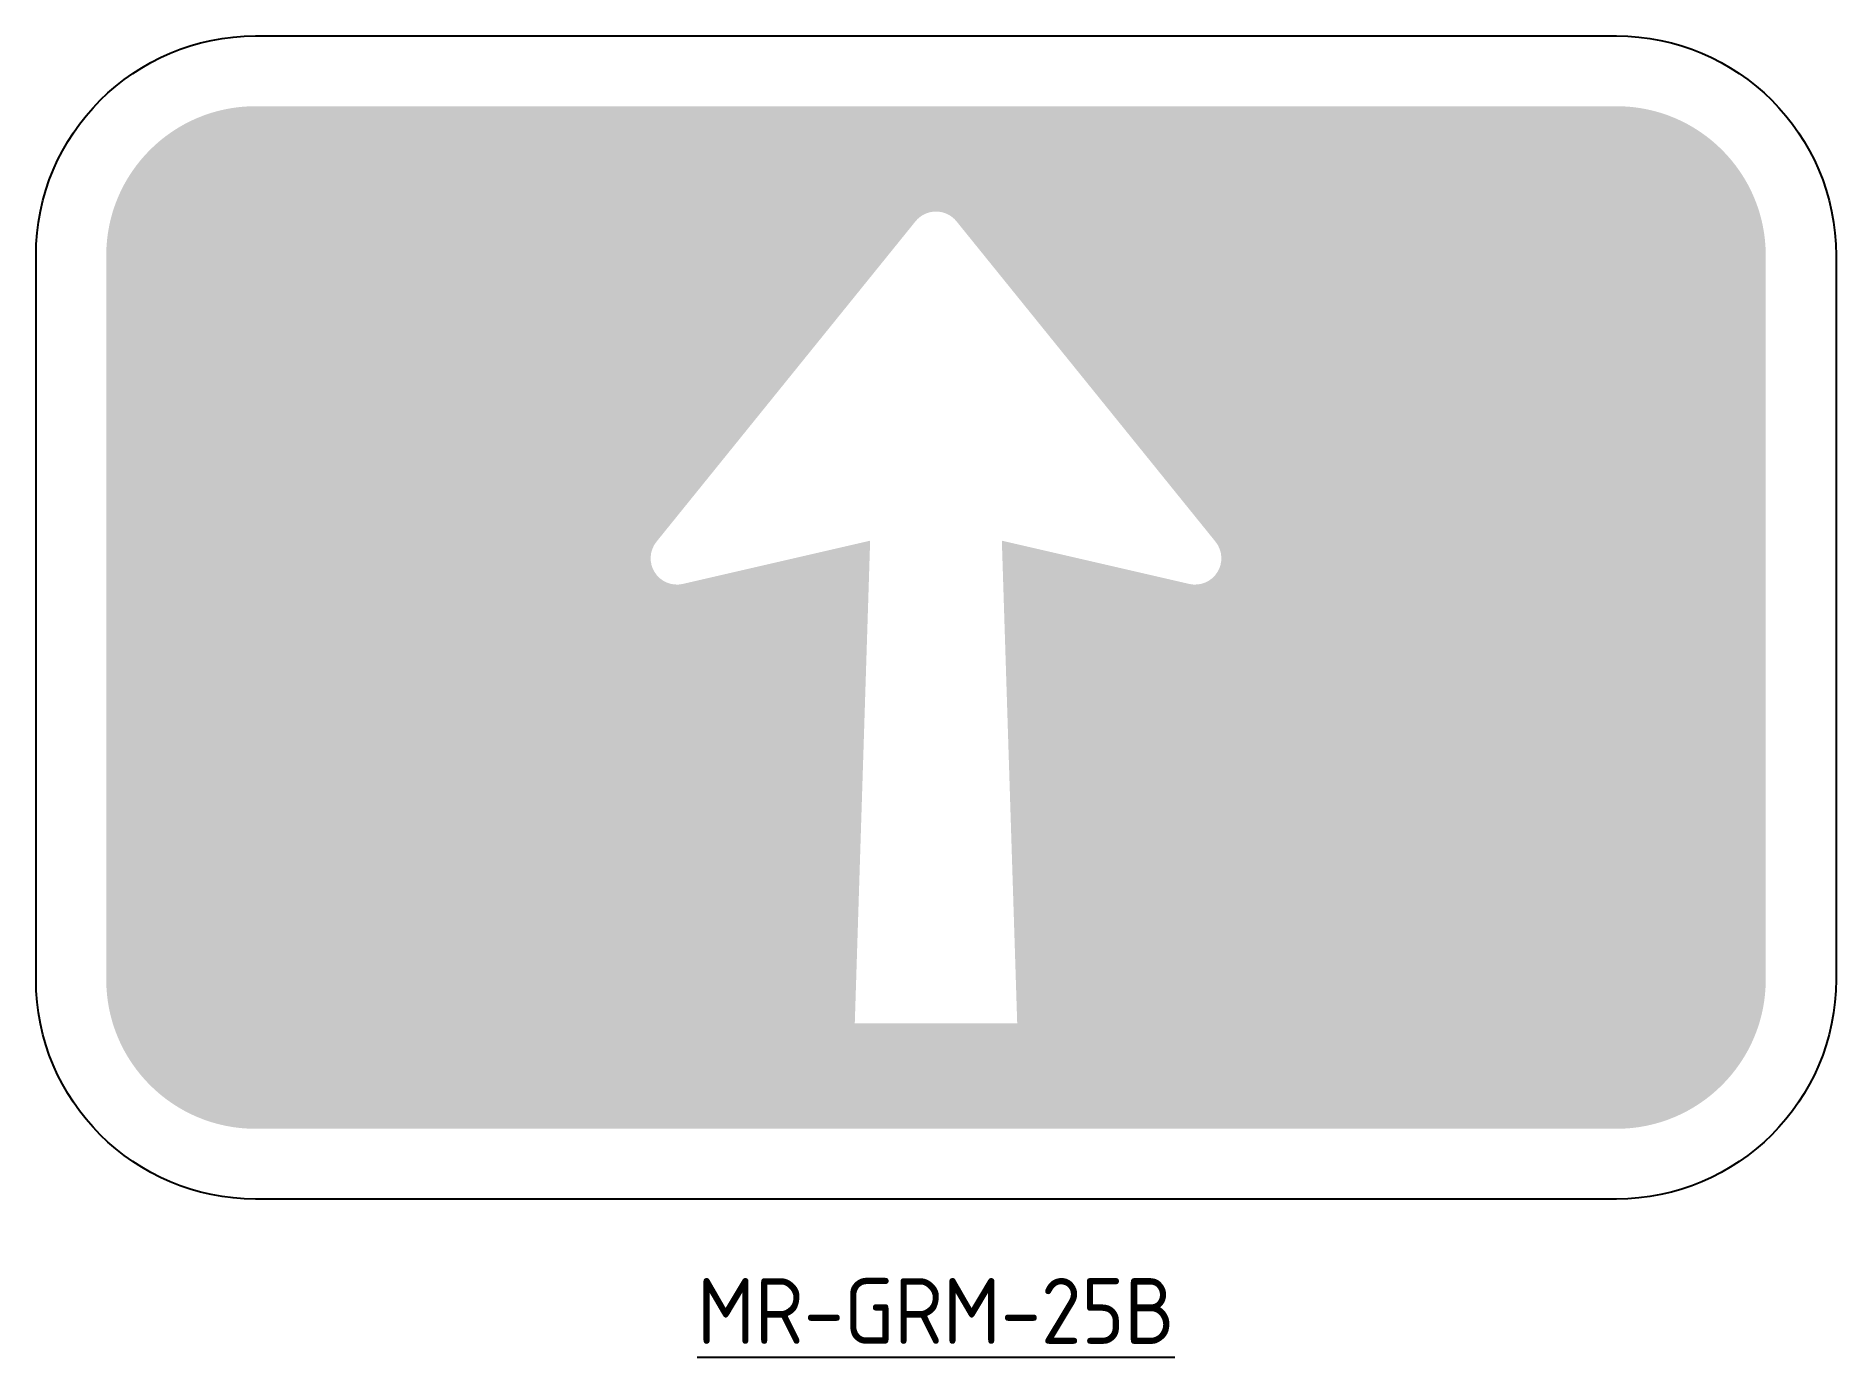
# Model space of a CAD drawing. Header units: millimetres. Extents: x -41 to 41, y -7.2 to 53.
import ezdxf

# ---------------------------------------------------------------- set-up
doc = ezdxf.new("R2010")
doc.units = ezdxf.units.MM
doc.layers.add('SIGN_BLACK', color=7, linetype='Continuous', true_color=0x0a0a0a)
doc.layers.add('SIGN_BLUE', color=7, linetype='Continuous', true_color=0x165788)
doc.layers.add('T35', color=3, linetype='Continuous')
doc.styles.add('T35', font='isocp2.shx', dxfattribs={"height": 3.5})

msp = doc.modelspace()

# ---------------------------------------------------------------- hatches: boundary and pattern name
at = {"layer": 'SIGN_BLUE'}
h = msp.add_hatch(color=256, dxfattribs=at)
h.dxf.hatch_style = 1
edge = h.paths.add_edge_path(flags=16)
edge.add_line((-3, 30), (-11.53006851494301, 28.03075366437397))
edge.add_arc((-11.79999999999991, 29.2), 1.199999999999967, 141.0541918941153, 282.99952074924624, ccw=False)
edge.add_line((-12.73328901035229, 29.95430207686013), (-0.9332890103523823, 44.55430207686013))
edge.add_arc((0, 43.8), 1.200000000000015, 38.94580810588468, 141.0541918941153, ccw=False)
edge.add_line((0.9332890103523823, 44.55430207686013), (12.73328901035247, 29.95430207686013))
edge.add_arc((11.8, 29.2), 1.200000000000086, -102.99952074924198, 38.945808105881895, ccw=False)
edge.add_line((11.5300685149432, 28.03075366437397), (3, 30))
edge.add_line((3, 30), (3.7, 8))
edge.add_line((3.7, 8), (-3.7, 8))
edge.add_line((-3.7, 8), (-3, 30))
edge = h.paths.add_edge_path()
edge.add_arc((-31, 43), 6.800000000000001, 90, 180, ccw=False)
edge.add_line((-31, 49.8), (31, 49.8))
edge.add_arc((31, 43), 6.800000000000001, 0, 90, ccw=False)
edge.add_line((37.8, 43), (37.8, 10))
edge.add_arc((31, 10), 6.800000000000001, -90, 0, ccw=False)
edge.add_line((31, 3.2), (-31, 3.2))
edge.add_arc((-31, 10), 6.800000000000001, 180, 270, ccw=False)
edge.add_line((-37.8, 10), (-37.8, 43))

# ---------------------------------------------------------------- linework, layer by layer
at = {"layer": 'SIGN_BLACK'}
msp.add_lwpolyline([(-41, 43, -0.414213562373095), (-31, 53), (31, 53, -0.414213562373095), (41, 43), (41, 10, -0.414213562373095), (31, 0), (-31, 0, -0.414213562373095), (-41, 10)], format="xyb", close=True, dxfattribs=at)

# ---------------------------------------------------------------- texts
at = {"layer": 'T35', "insert": (0, -3.599999999999864), "char_height": 3, "attachment_point": 2, "style": 'T35'}
msp.add_mtext('{\\LMR-GRM-25B}', dxfattribs=at)

doc.saveas('drawing.dxf')
